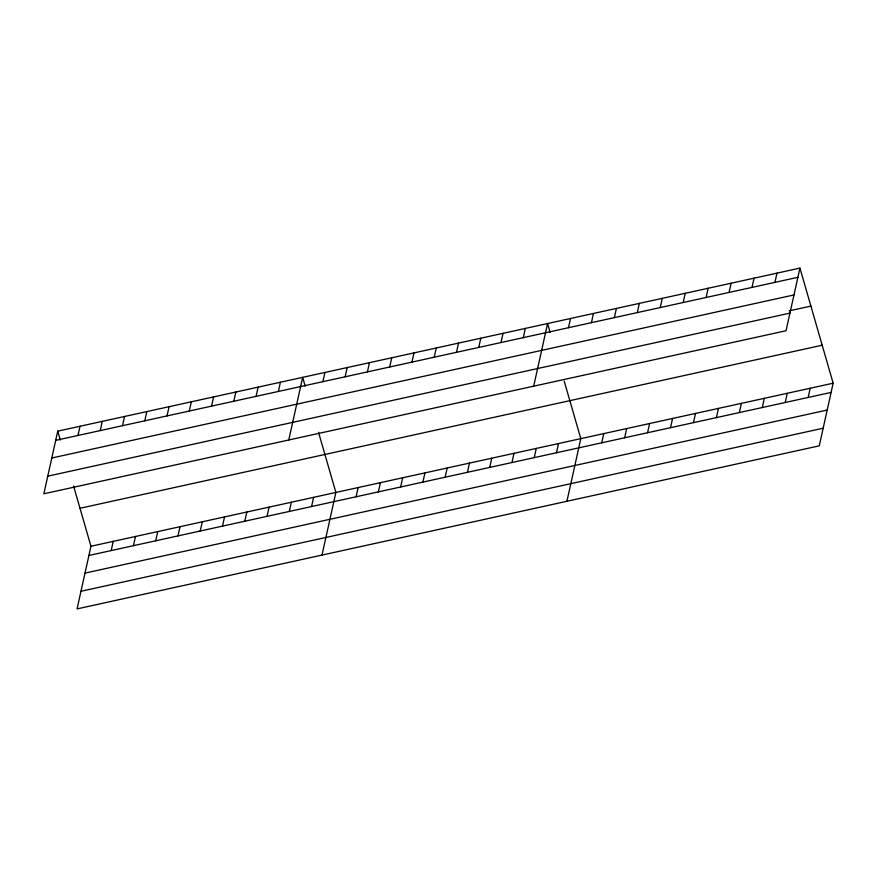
<?xml version="1.0" encoding="UTF-8"?>
<svg xmlns="http://www.w3.org/2000/svg" width="877" height="877" viewBox="0 0 877 877"><rect width="100%" height="100%" fill="white"/><g stroke="black" fill="none" stroke-linecap="round" stroke-linejoin="round"><path stroke-width="1.32" d="M57.739 431.155L43.85 493.795L786.044 330.739L799.934 268.099L57.739 431.155L60.294 440.024M77.954 435.485L80.004 426.266M100.23 430.596L102.269 421.377M73.591 486.099L90.956 546.261L77.066 608.901L819.261 445.845L833.15 383.205L799.934 268.099M122.495 425.696L124.534 416.487M111.182 550.581L113.221 541.361M144.76 420.807L146.799 411.587M133.447 545.691L135.486 536.472M167.025 415.917L169.064 406.698M155.711 540.802L157.75 531.583M189.289 411.028L191.329 401.809M177.976 535.913L180.015 526.693M211.554 406.128L213.593 396.919M200.241 531.013L202.28 521.804M233.819 401.238L235.869 392.019M222.506 526.123L224.556 516.904M256.084 396.349L258.134 387.13M244.771 521.234L246.821 512.015M278.349 391.46L280.399 382.24M267.036 516.345L269.086 507.125M288.774 439.991L302.664 377.351L305.218 386.209M289.3 511.444L291.35 502.236M322.879 381.67L324.928 372.462M311.565 506.555L313.615 497.336M345.154 376.781L347.193 367.562M321.991 555.086L335.88 492.446L318.515 432.295M367.419 371.892L369.458 362.672M356.106 496.777L358.145 487.557M389.684 367.003L391.723 357.783M378.371 491.887L380.41 482.668M411.949 362.113L413.988 352.894M400.636 486.987L402.675 477.779M434.214 357.213L436.253 347.994M422.9 482.098L424.939 472.878M456.478 352.324L458.518 343.104M445.165 477.209L447.204 467.989M478.743 347.435L480.793 338.215M467.43 472.319L469.48 463.1M501.008 342.545L503.058 333.326M489.695 467.43L491.745 458.211M523.273 337.645L525.323 328.437M511.96 462.53L514.01 453.31M533.698 386.187L547.588 323.536L550.142 332.405M534.225 457.641L536.275 448.421M568.482 327.713L570.521 318.504M556.489 452.751L558.539 443.532M591.427 322.681L593.466 313.462M566.915 501.282L580.804 438.643L564.196 381.089M614.36 317.638L616.41 308.419M601.699 442.819L603.749 433.6M637.305 312.596L639.344 303.376M624.643 437.776L626.682 428.557M660.249 307.553L662.288 298.344M647.577 432.734L649.627 423.525M683.183 302.521L685.233 293.302M670.521 427.702L672.571 418.482M706.128 297.478L708.167 288.259M693.466 422.659L695.505 413.44M729.072 292.436L731.111 283.216M716.399 417.616L718.449 408.397M752.006 287.404L754.056 278.184M739.344 412.574L741.383 403.365M774.95 282.361L776.989 273.142M762.288 407.542L764.327 398.322M785.222 402.499L787.272 393.28M808.166 397.456L810.205 388.237M55.689 440.375L797.884 277.318M51.787 458.002L793.981 294.946M789.223 310.842L810.896 306.084M47.764 476.167L789.958 313.111M79.993 508.276L822.188 345.22M90.956 546.261L833.15 383.205M88.917 555.47L831.111 392.414M85.003 573.109L827.197 410.052M80.98 591.273L823.174 428.217"/></g></svg>
